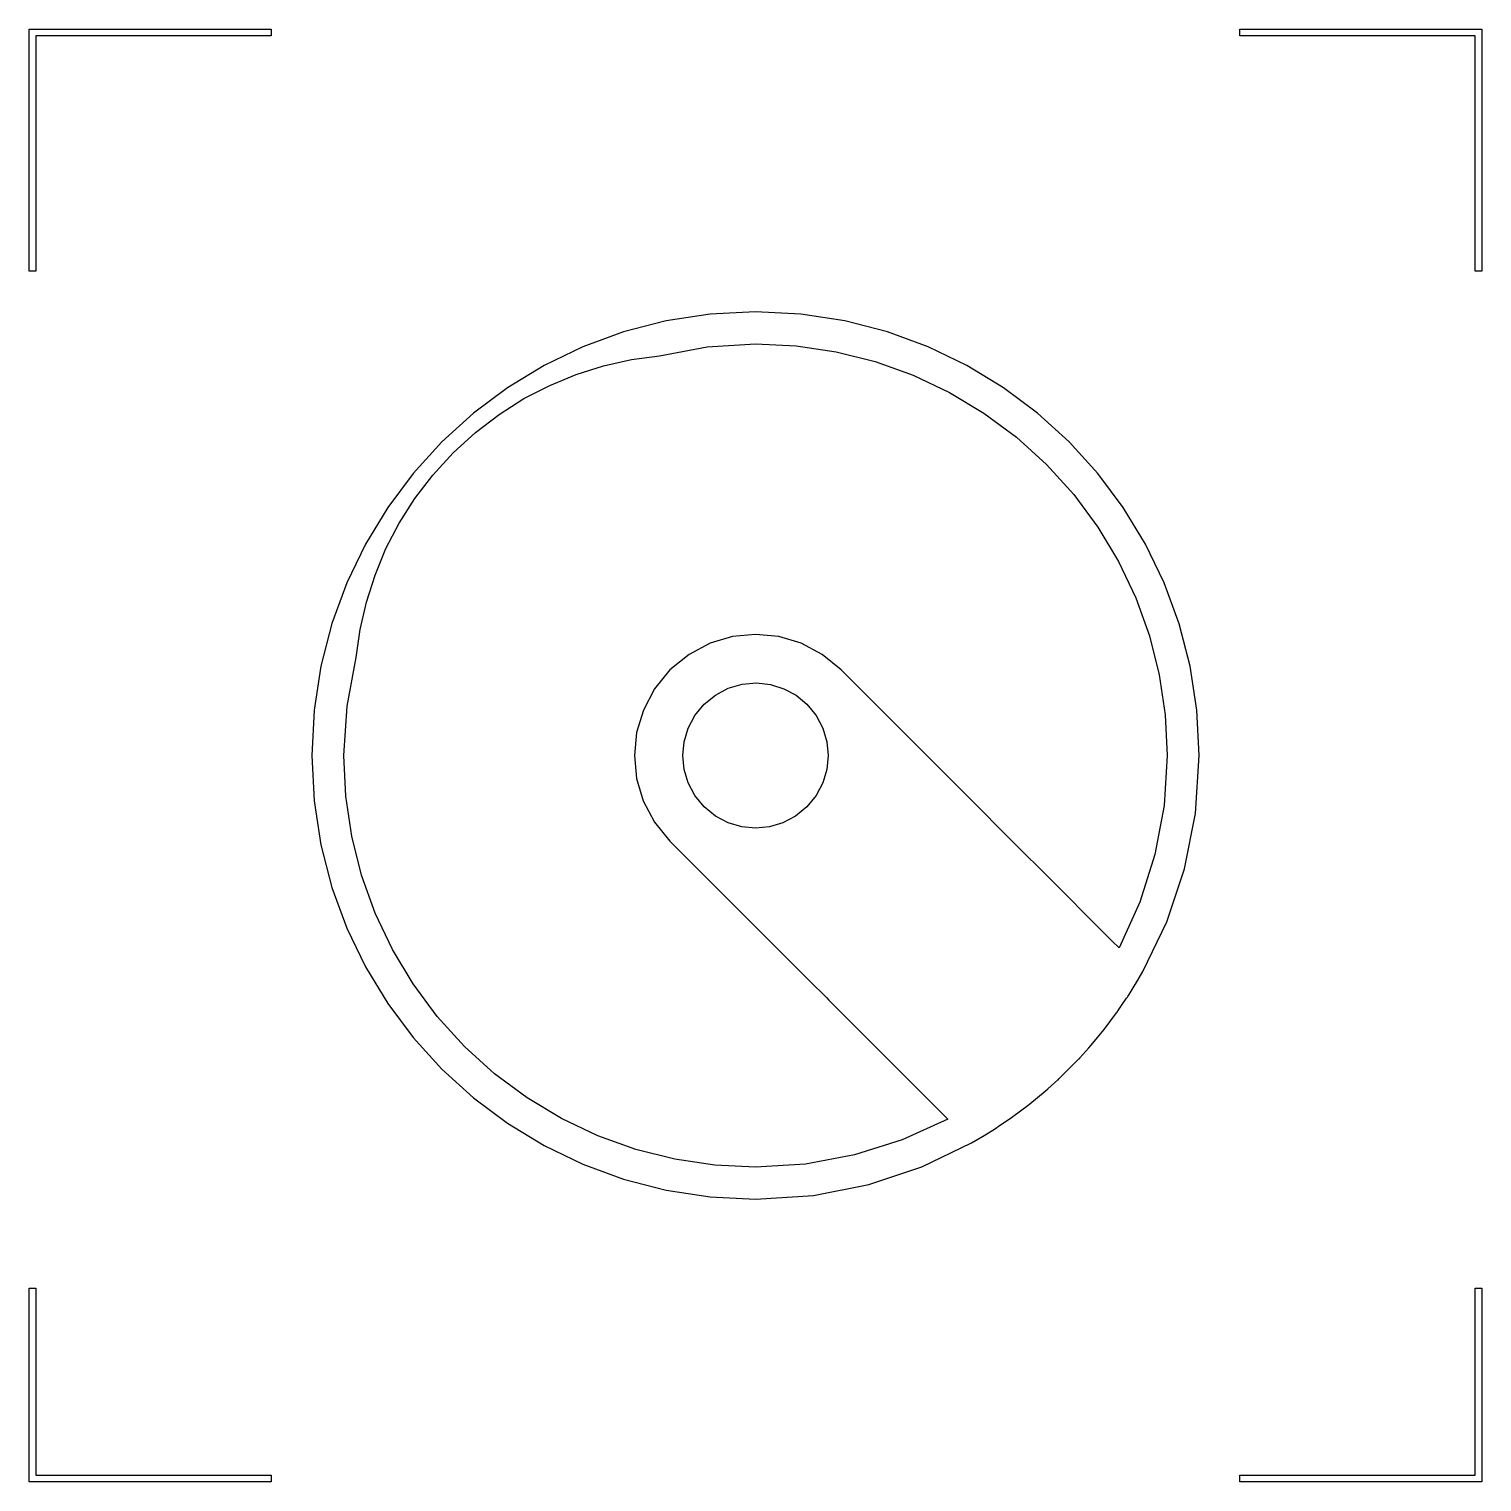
# Model space of a CAD drawing. Extents: x 0 to 6, y 0 to 6.
import ezdxf

# ---------------------------------------------------------------- set-up
doc = ezdxf.new("R2010")
doc.units = 0
doc.layers.add('Layer_1', color=7, linetype='CONTINUOUS')

msp = doc.modelspace()

# ---------------------------------------------------------------- linework, layer by layer
at = {"layer": 'Layer_1', "color": 7}
for points in [[(1.000018, 6.000002), (1.000018, 5.971616), (0.028335, 5.971616), (0.028335, 4.999987), (0.000003, 4.999987), (0.000003, 5.985781), (0.000003, 6.000002), (1.000018, 6.000002), (1.000018, 6.000002), (1.000018, 5.971616), (0.028335, 5.971616), (0.028335, 4.999987), (0.000003, 4.999987), (0.000003, 5.985781), (0.000003, 6.000002), (1.000018, 6.000002), (1.000018, 6.000002)], [(1.000015, 6), (1.000015, 5.971614), (0.028332, 5.971614), (0.028332, 4.999985), (0, 4.999985), (0, 5.985778), (0, 6), (1.000015, 6), (1.000015, 6)], [(1.000016, 6), (1.000016, 5.971615), (0.028334, 5.971615), (0.028334, 4.999985), (0.000002, 4.999985), (0.000002, 5.985779), (0.000002, 6), (1.000016, 6), (1.000016, 6)], [(6, 6), (6, 4.999985), (5.971667, 4.999985), (5.971667, 5.971614), (4.999985, 5.971614), (4.999985, 6), (6, 6), (6, 6)], [(6.000001, 6), (6.000001, 4.999985), (5.971669, 4.999985), (5.971669, 5.971615), (4.999986, 5.971615), (4.999986, 6), (6.000001, 6), (6.000001, 6)], [(0.028332, 0.799979), (0.028332, 0.028332), (1.000015, 0.028332), (1.000015, 0), (0, 0), (0, 0.799979), (0.028332, 0.799979), (0.028332, 0.799979)], [(0.028334, 0.79998), (0.028334, 0.028333), (1.000016, 0.028333), (1.000016, 0.000001), (0.000002, 0.000001), (0.000002, 0.79998), (0.028334, 0.79998), (0.028334, 0.79998)], [(6, 0.799979), (6, 0), (4.999985, 0), (4.999985, 0.028332), (5.971667, 0.028332), (5.971667, 0.799979), (6, 0.799979), (6, 0.799979)], [(6.000001, 0.79998), (6.000001, 0.000001), (4.999986, 0.000001), (4.999986, 0.028333), (5.971669, 0.028333), (5.971669, 0.79998), (6.000001, 0.79998), (6.000001, 0.79998)]]:
    msp.add_lwpolyline(points, close=True, dxfattribs=at)
for points in [[(3.000003, 4.832104), (2.812832, 4.822635), (2.631033, 4.794846), (2.455533, 4.74966), (2.287255, 4.688004), (2.127124, 4.610802), (1.976066, 4.518978), (1.835005, 4.413458), (1.704867, 4.295166), (1.586575, 4.165027), (1.481054, 4.023966), (1.389231, 3.872908), (1.312028, 3.712778), (1.250372, 3.5445), (1.205187, 3.368999), (1.177397, 3.187201), (1.167929, 3.00003), (1.177397, 2.812858), (1.205187, 2.63106), (1.250372, 2.455559), (1.312028, 2.287281), (1.389231, 2.127151), (1.481054, 1.976093), (1.586575, 1.835032), (1.704867, 1.704894), (1.835005, 1.586602), (1.976066, 1.481081), (2.127124, 1.389258), (2.287255, 1.312055), (2.455533, 1.250399), (2.631033, 1.205214), (2.812832, 1.177424), (3.000003, 1.167956), (3.23896, 1.183498), (3.468621, 1.228782), (3.687077, 1.301792), (3.892421, 1.400513), (3.945007, 1.431159), (3.990813, 1.459878), (3.99649, 1.463462), (3.997647, 1.464224), (4.002388, 1.467255), (4.048966, 1.498895), (4.059769, 1.506558), (4.061093, 1.507489), (4.06258, 1.50859), (4.126687, 1.556655), (4.132419, 1.56112), (4.195754, 1.613266), (4.207109, 1.623076), (4.248615, 1.660558), (4.249442, 1.661263), (4.252694, 1.664407), (4.335597, 1.74731), (4.338739, 1.750561), (4.339456, 1.75138), (4.376939, 1.792886), (4.38675, 1.80424), (4.438895, 1.867576), (4.44336, 1.873308), (4.491426, 1.937415), (4.492529, 1.938911), (4.493466, 1.940237), (4.501128, 1.951041), (4.517665, 1.975405), (4.532658, 1.997452), (4.532658, 1.997452), (4.53602, 2.002634), (4.536957, 2.004073), (4.542965, 2.013609), (4.568597, 2.054453), (4.569093, 2.055215), (4.59952, 2.107524), (4.698239, 2.312868), (4.77125, 2.531325), (4.816535, 2.760987), (4.832078, 2.999942), (4.82261, 3.187114), (4.79482, 3.368912), (4.749635, 3.544413), (4.687979, 3.71269), (4.610776, 3.872821), (4.518953, 4.023879), (4.413432, 4.16494), (4.29514, 4.295078), (4.165002, 4.41337), (4.023941, 4.518891), (3.872883, 4.610714), (3.712752, 4.687917), (3.544474, 4.749573), (3.368974, 4.794758), (3.187175, 4.822547), (3.000004, 4.832016), (3.000003, 4.832104)], [(3.000003, 4.700032), (3.168028, 4.691714), (3.333206, 4.667066), (3.494424, 4.62655), (3.650566, 4.570628), (3.800519, 4.499762), (3.943166, 4.414413), (4.077394, 4.315043), (4.202087, 4.202114), (4.315016, 4.07742), (4.414386, 3.943193), (4.499735, 3.800545), (4.570602, 3.650593), (4.626524, 3.494451), (4.66704, 3.333233), (4.691688, 3.168054), (4.700006, 3.00003), (4.687142, 2.793396), (4.649438, 2.590595), (4.58745, 2.393853), (4.501734, 2.205396), (4.473346, 2.233785), (4.176793, 2.530339), (4.107119, 2.600014), (4.010822, 2.696364), (4.010765, 2.696364), (3.930343, 2.776786), (3.60711, 3.100018), (3.576793, 3.130337), (3.430336, 3.276794), (3.400019, 3.30711), (3.353992, 3.353138), (3.275407, 3.417407), (3.188421, 3.463313), (3.095833, 3.490856), (3.000443, 3.500037), (2.905052, 3.490856), (2.812463, 3.463313), (2.725477, 3.417407), (2.646893, 3.353138), (2.582681, 3.274634), (2.536798, 3.18774), (2.509242, 3.095249), (2.500014, 2.999953), (2.509111, 2.904646), (2.536532, 2.812121), (2.582277, 2.725171), (2.646343, 2.646589), (2.646893, 2.645996), (2.69292, 2.600025), (2.723236, 2.569706), (2.869694, 2.423249), (2.900011, 2.392933), (3.223244, 2.069698), (3.292918, 2.000026), (3.303225, 1.989663), (3.303282, 1.989663), (3.469693, 1.82325), (3.765751, 1.527194), (3.794525, 1.498418), (3.6061, 1.412683), (3.409388, 1.350671), (3.206613, 1.312936), (3.000003, 1.300036), (2.831978, 1.308354), (2.666799, 1.333002), (2.505581, 1.373518), (2.349439, 1.42944), (2.199486, 1.500307), (2.056839, 1.585656), (1.922611, 1.685026), (1.797917, 1.797955), (1.684988, 1.922649), (1.585619, 2.056877), (1.50027, 2.199524), (1.429403, 2.349477), (1.373481, 2.50562), (1.332966, 2.666838), (1.308318, 2.832016), (1.3, 3.000041), (1.31316, 3.203805), (1.350656, 3.404522), (1.367082, 3.519775), (1.393102, 3.633592), (1.428727, 3.745322), (1.473967, 3.854314), (1.528832, 3.959916), (1.593333, 4.061476), (1.667478, 4.158343), (1.75128, 4.249865), (1.843503, 4.334253), (1.941147, 4.408839), (2.043544, 4.473636), (2.150029, 4.528654), (2.259935, 4.573904), (2.372595, 4.609396), (2.487343, 4.635142), (2.603514, 4.651151), (2.800317, 4.687284), (3.000003, 4.700043), (3.000003, 4.700032)], [(3.004799, 3.299561), (3.062439, 3.293118), (3.117277, 3.275908), (3.167828, 3.248559), (3.212607, 3.211696), (3.251039, 3.164638), (3.27849, 3.112464), (3.294961, 3.056879), (3.300451, 2.999588), (3.294961, 2.942298), (3.27849, 2.886713), (3.251039, 2.834538), (3.212607, 2.78748), (3.165548, 2.749048), (3.113374, 2.721597), (3.057789, 2.705126), (3.000499, 2.699636), (2.943209, 2.705126), (2.887624, 2.721597), (2.83545, 2.749048), (2.788392, 2.78748), (2.74996, 2.834538), (2.722508, 2.886712), (2.706038, 2.942297), (2.700547, 2.999588), (2.706038, 3.056878), (2.722508, 3.112463), (2.74996, 3.164638), (2.788392, 3.211696), (2.834984, 3.249768), (2.887693, 3.277554), (2.944853, 3.294377), (3.004799, 3.299561), (3.004799, 3.299561)]]:
    msp.add_lwpolyline(points, dxfattribs=at)

doc.saveas('drawing.dxf')
